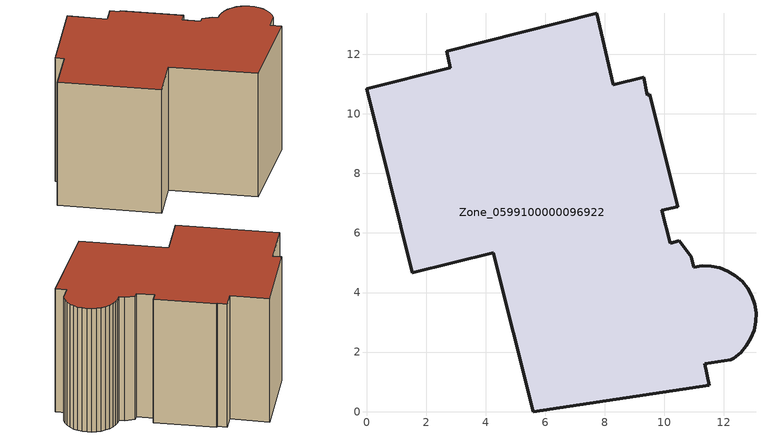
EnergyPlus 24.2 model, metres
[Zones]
Zone_0599100000096922
 floor ground (C_G): 9.92,6.76 10.2,5.66 10.51,5.73 10.9,5.2 10.99,4.85 11.28,4.89 11.58,4.89 11.87,4.83 12.14,4.72 12.39,4.57 12.61,4.38 12.8,4.15 12.94,3.89 13.04,3.61 13.08,3.32 13.07,3.02 13.02,2.73 12.91,2.46 12.76,2.21 12.57,1.98 12.34,1.8 12.24,1.74 11.35,1.6 11.51,0.89 5.6,0 4.25,5.34 1.54,4.66 0,10.84 2.82,11.55 2.7,12.1 7.73,13.38 8.29,10.98 9.31,11.23 9.43,10.63 9.52,10.65 10.46,6.89 z0
 wall outside (C_F): 8.29,10.98 7.73,13.38 2.7,12.1 2.82,11.55 0,10.84 1.54,4.66 4.25,5.34 5.6,0 11.51,0.89 11.35,1.6 12.24,1.74 12.34,1.8 12.57,1.98 12.76,2.21 12.91,2.46 13.02,2.73 13.07,3.02 13.08,3.32 13.04,3.61 12.94,3.89 12.8,4.15 12.61,4.38 12.39,4.57 12.14,4.72 11.87,4.83 11.58,4.89 11.28,4.89 10.99,4.85 10.9,5.2 10.51,5.73 10.2,5.66 9.92,6.76 10.46,6.89 9.52,10.65 9.43,10.63 9.31,11.23 8.29,10.98 z0:8.58
 roof outside (C_R): 5.6,0 11.51,0.89 11.35,1.6 12.24,1.74 12.34,1.8 12.57,1.98 12.76,2.21 12.91,2.46 13.02,2.73 13.07,3.02 13.08,3.32 13.04,3.61 12.94,3.89 12.8,4.15 12.61,4.38 12.39,4.57 12.14,4.72 11.87,4.83 11.58,4.89 11.28,4.89 10.99,4.85 10.9,5.2 10.51,5.73 10.2,5.66 9.92,6.76 10.46,6.89 9.52,10.65 9.43,10.63 9.31,11.23 8.29,10.98 7.73,13.38 2.7,12.1 2.82,11.55 0,10.84 1.54,4.66 4.25,5.34 z8.58
[BUILDING]
Pand.0599100000096922: North Axis=0; Terrain=City; Loads Convergence Tolerance Value=0.04; Temperature Convergence Tolerance Value=0.4; Solar Distribution=FullExterior; Maximum Number of Warmup Days=25; Minimum Number of Warmup Days=1
[Site:Location]
Rotterdam.The.Hague.AP_ZH_NLD Design_Conditions: Latitude=51.96; Longitude=4.45; Time Zone=1; Elevation=-4.5
[SITE:GROUNDTEMPERATURE:BUILDINGSURFACE]
18, 18, 18, 18, 18, 18, 18, 18, 18, 18, 18, 18
[MATERIAL] Thermal Absorptance=0.9; Solar Absorptance=0.7; Visible Absorptance=0.7
Name | Roughness | Thickness | Conductivity | Density | Specific Heat
G.TC.1992-2005 | MediumSmooth | 0.15 | 0.06 | 540 | 1210
F.TC.1992-2005 | Rough | 0.3 | 0.12 | 1920 | 840
R.TC.1992-2005 | MediumRough | 0.2 | 0.08 | 1500 | 1000
[CONSTRUCTION]
C_G: G.TC.1992-2005
C_F: F.TC.1992-2005
C_R: R.TC.1992-2005
[ZONE]
Zone_0599100000096922: Type=1; Multiplier=1; Ceiling Height=Autocalculate; Volume=Autocalculate; Floor Area=autocalculate; Part of Total Floor Area=Yes
[ZONEINFILTRATION:DESIGNFLOWRATE]
Infil_Zone_0599100000096922: Zone or ZoneList or Space or SpaceList=Zone_0599100000096922; Schedule=AlwaysOn; Design Flow Rate Calculation Method=Flow/Area; Flow Rate per Floor Area=0.0015; Constant Term Coefficient=1; Temperature Term Coefficient=0; Velocity Term Coefficient=0; Velocity Squared Term Coefficient=0
[HVACTEMPLATE:ZONE:IDEALLOADSAIRSYSTEM]
Zone_0599100000096922: Maximum Heating Supply Air Temperature=50; Minimum Cooling Supply Air Temperature=13; Maximum Heating Supply Air Humidity Ratio=0.0156; Minimum Cooling Supply Air Humidity Ratio=0.0077; Heating Limit=NoLimit; Cooling Limit=NoLimit; Dehumidification Control Type=ConstantSensibleHeatRatio; Cooling Sensible Heat Ratio=0.7; Dehumidification Setpoint=60; Humidification Control Type=None; Humidification Setpoint=30; Outdoor Air Method=None; Outdoor Air Flow Rate per Person=0.00944; Outdoor Air Flow Rate per Zone Floor Area=0; Outdoor Air Flow Rate per Zone=0; Demand Controlled Ventilation Type=None; Outdoor Air Economizer Type=NoEconomizer; Heat Recovery Type=None; Sensible Heat Recovery Effectiveness=0.7; Latent Heat Recovery Effectiveness=0.65
[ZONECONTROL:THERMOSTAT]
ThermostatControl_Zone_0599100000096922: Zone or ZoneList=Zone_0599100000096922; Control Type Schedule=DualSetpointControlType; Control 1=Thermostat_Zone_0599100000096922; Temperature Difference Between Cutout And Setpoint=0
[THERMOSTATSETPOINT:DUALSETPOINT]
Thermostat_Zone_0599100000096922: Heating Setpoint Temperature Schedule=HeatingSetpoint_Zone_0599100000096922; Cooling Setpoint Temperature Schedule=CoolingSetpoint_Zone_0599100000096922
[SCHEDULE:COMPACT]
HeatingSetpoint_Zone_0599100000096922: Through: 12/31, For: AllDays, Until: 24:00, 21
CoolingSetpoint_Zone_0599100000096922: Through: 12/31, For: AllDays, Until: 24:00, 24
DualSetpointControlType: Through: 12/31, For: AllDays, Until: 24:00, 4
AlwaysOn: Through: 12/31, For: AllDays, Until: 24:00, 1
